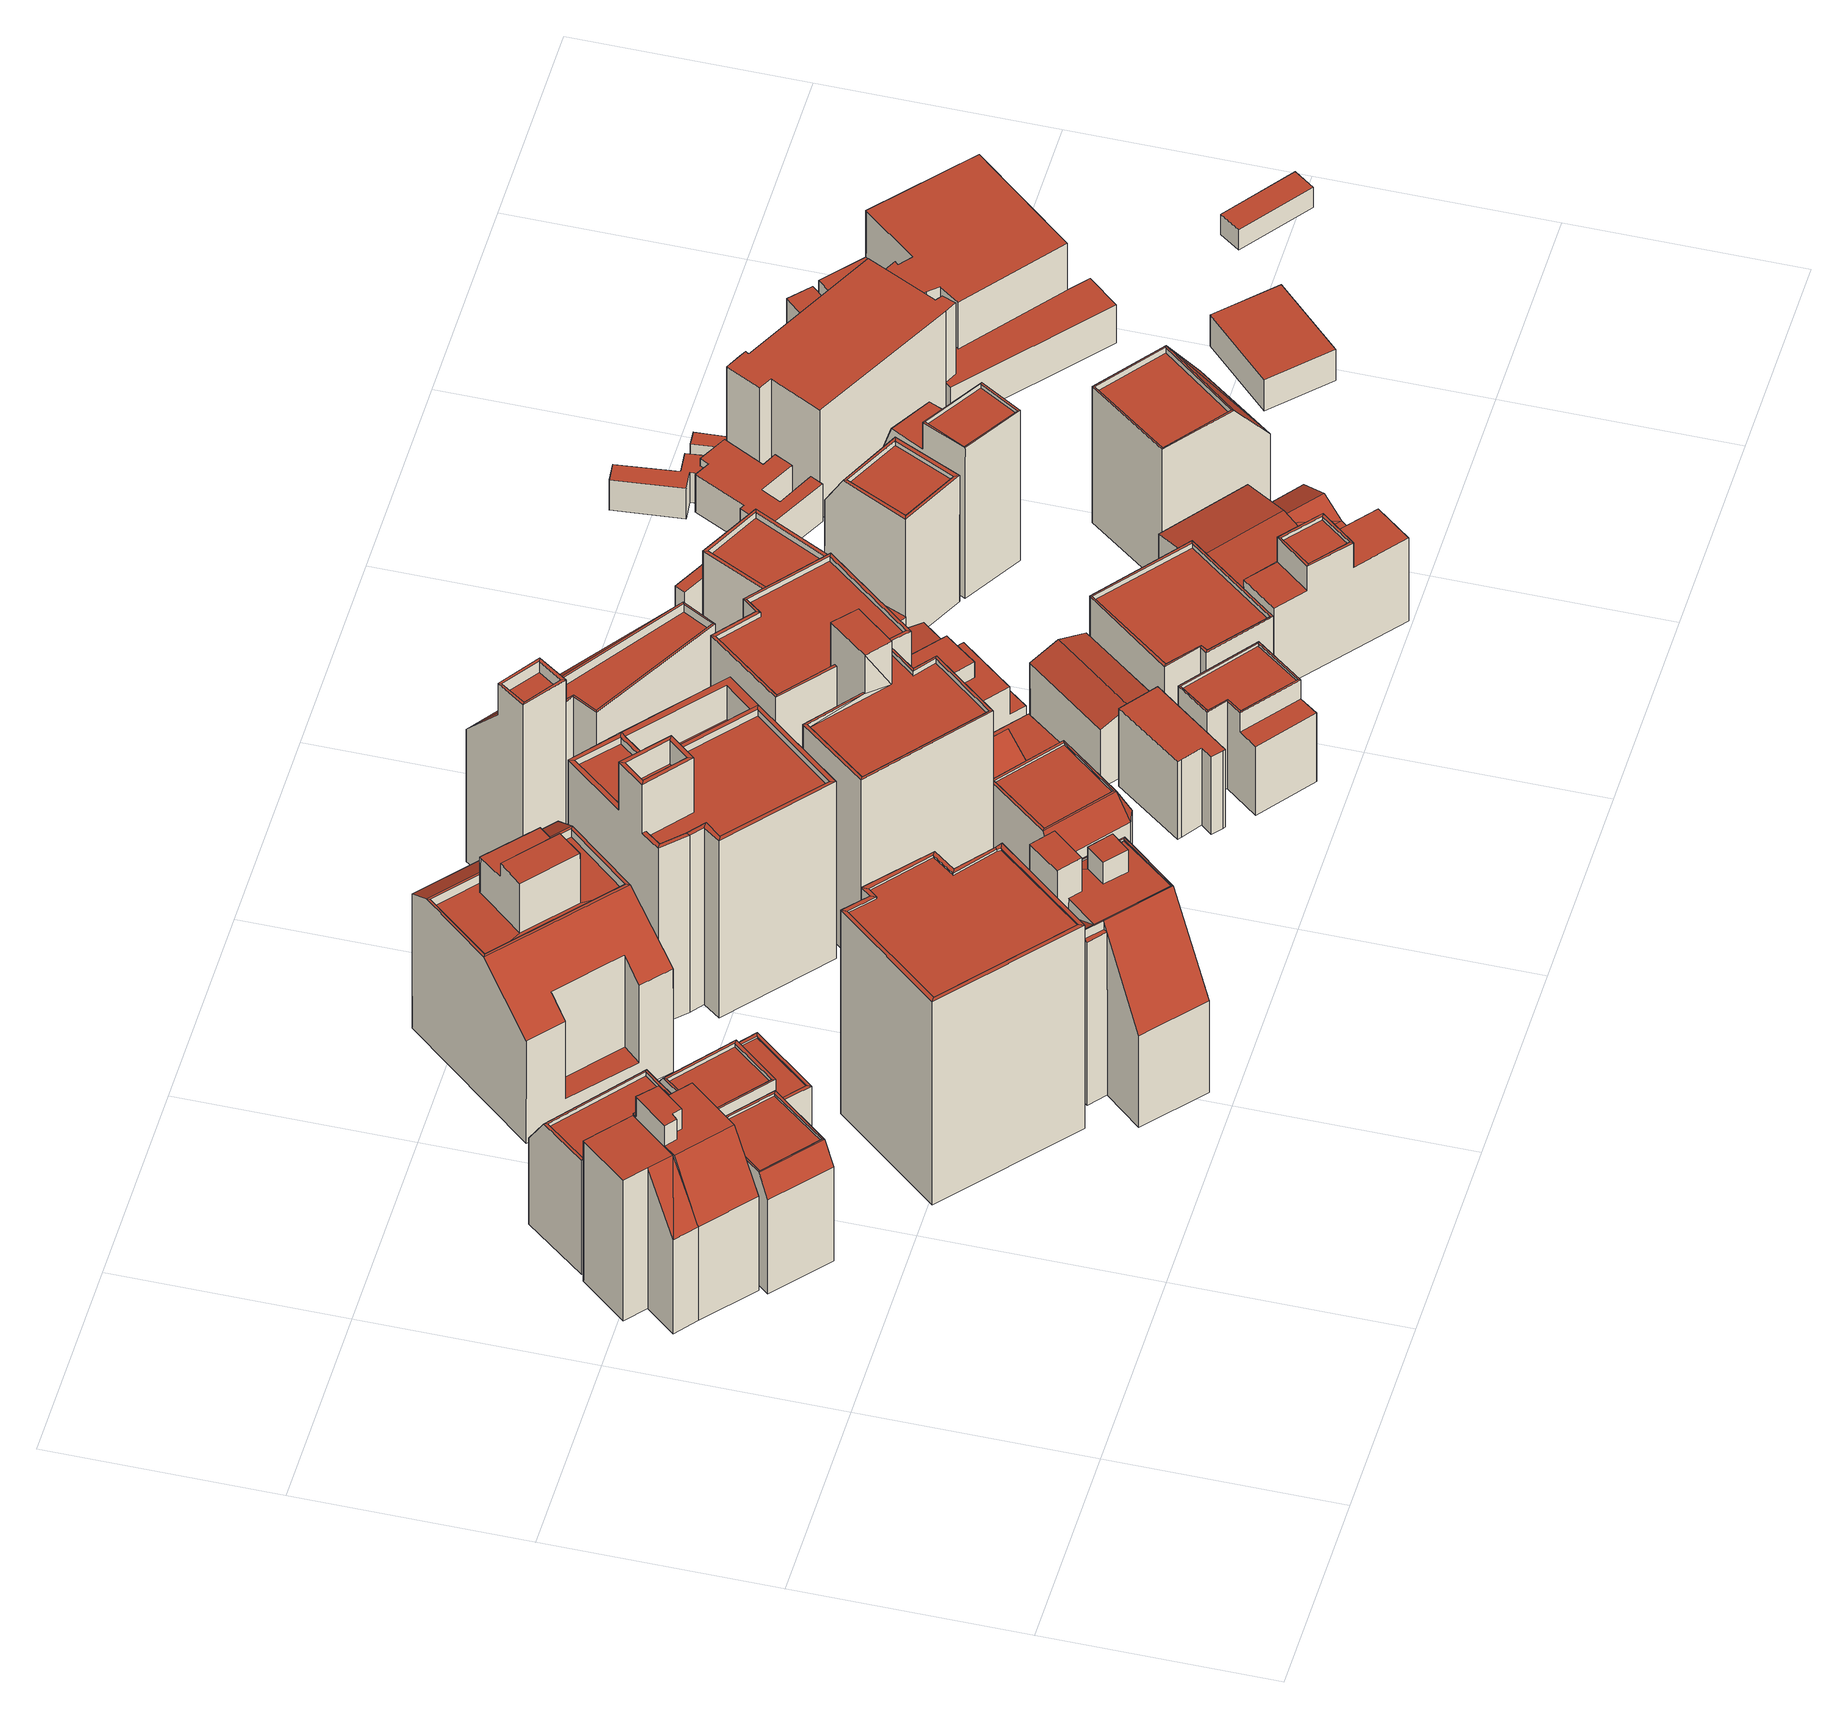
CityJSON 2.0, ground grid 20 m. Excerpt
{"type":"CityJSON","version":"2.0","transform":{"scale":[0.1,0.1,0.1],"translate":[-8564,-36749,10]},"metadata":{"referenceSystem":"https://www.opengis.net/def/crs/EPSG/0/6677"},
"CityObjects":{
"building1":{"type":"Building","attributes":{"class":3002,"usage":413,"measuredHeight":15,"storeysAboveGround":5,"storeysBelowGround":0,"prefecture":13,"city":13103,"footprintArea":49.93,"fireproofType":1001,"coverageRatio":80,"floorAreaRatio":400,"surveyYear":2021,"urbanPlanType":21,"areaClassificationType":22,"landUseType":211,"districts":"10","detailedUsage":"1230","floodRisk_description":10,"floodRisk_rank":1,"floodRisk_depth":0.01,"floodRisk_adminType":2,"floodRisk_scale":2,"meshCode":"53394509"},"geometry":[{"type":"Solid","lod":"2","boundaries":[[[[0,1,2,3,4,5,6]],[[7,8,9]],[[9,10,7]],[[11,12,13,14,15,16]],[[17,18,10,19]],[[20,21,22,23,24,25,26,27,18,17]],[[28,8,7,29,30]],[[20,3,2,30,29,21]],[[23,16,15,24]],[[24,15,14,25]],[[6,5,10,9]],[[5,4,19,10]],[[7,10,18]],[[31,8,28,1,0]],[[26,13,12,27]],[[6,9,8,31,0]],[[2,1,28,30]],[[22,11,16,23]],[[19,4,3,20,17]],[[29,7,18,27,12,11,22,21]],[[25,14,13,26]]]],"semantics":{"surfaces":[{"type":"GroundSurface"},{"type":"RoofSurface"},{"type":"WallSurface"}],"values":[[0,1,1,1,1,1,1,2,2,2,2,2,2,2,2,2,2,2,2,2,2]]}}]},
"building2":{"type":"Building","attributes":{"class":3002,"usage":413,"measuredHeight":11.6,"storeysAboveGround":4,"storeysBelowGround":0,"prefecture":13,"city":13103,"footprintArea":48.52,"fireproofType":1001,"coverageRatio":80,"floorAreaRatio":400,"surveyYear":2021,"urbanPlanType":21,"areaClassificationType":22,"landUseType":211,"districts":"10","detailedUsage":"1230","floodRisk_description":10,"floodRisk_rank":1,"floodRisk_depth":0.12,"floodRisk_adminType":2,"floodRisk_scale":2,"meshCode":"53394509"},"geometry":[{"type":"Solid","lod":"2","boundaries":[[[[32,33,34,35]],[[36,37,38,39]],[[40,41,42,43]],[[39,38,41,40]],[[44,45,46,47]],[[39,48,49,36]],[[43,42,37,36]],[[34,33,40,43]],[[42,47,46,37]],[[48,39,40,33,32]],[[32,35,49,48]],[[49,35,34,43,36]],[[41,44,47,42]],[[37,46,45,38]],[[38,45,44,41]]]],"semantics":{"surfaces":[{"type":"GroundSurface"},{"type":"RoofSurface"},{"type":"WallSurface"}],"values":[[0,1,1,1,1,1,1,2,2,2,2,2,2,2,2]]}}]},
"building3":{"type":"Building","attributes":{"class":3002,"usage":412,"measuredHeight":12.2,"storeysAboveGround":3,"storeysBelowGround":0,"prefecture":13,"city":13103,"footprintArea":68.42,"fireproofType":1001,"coverageRatio":80,"floorAreaRatio":400,"surveyYear":2021,"urbanPlanType":21,"areaClassificationType":22,"landUseType":211,"districts":"10","detailedUsage":"1320","floodRisk_description":10,"floodRisk_rank":1,"floodRisk_depth":0.01,"floodRisk_adminType":2,"floodRisk_scale":2,"meshCode":"53394509"},"geometry":[{"type":"Solid","lod":"2","boundaries":[[[[50,51,52,53]],[[54,55,56]],[[57,58,59,60]],[[56,60,54]],[[54,61,62,63]],[[60,59,61,54]],[[64,65,66,67]],[[63,62,58,57]],[[55,54,63,51,50]],[[50,53,56,55]],[[52,51,63,57]],[[56,53,52,57,60]],[[59,64,67,61]],[[62,66,65,58]],[[58,65,64,59]],[[61,67,66,62]]]],"semantics":{"surfaces":[{"type":"GroundSurface"},{"type":"RoofSurface"},{"type":"WallSurface"}],"values":[[0,1,1,1,1,1,1,1,2,2,2,2,2,2,2,2]]}}]},
"building4":{"type":"Building","attributes":{"class":3002,"usage":401,"measuredHeight":9.6,"storeysAboveGround":4,"storeysBelowGround":0,"prefecture":13,"city":13103,"footprintArea":93.81,"fireproofType":1001,"coverageRatio":80,"floorAreaRatio":400,"surveyYear":2021,"urbanPlanType":21,"areaClassificationType":22,"landUseType":212,"districts":"10","detailedUsage":"1210","floodRisk_description":10,"floodRisk_rank":1,"floodRisk_depth":0.12,"floodRisk_adminType":2,"floodRisk_scale":2,"meshCode":"53394509"},"geometry":[{"type":"Solid","lod":"2","boundaries":[[[[68,69,70,71,72,73]],[[74,75,76,77]],[[78,79,80,81]],[[74,77,82]],[[83,84,85,86]],[[87,88,75,74]],[[74,82,89]],[[74,89,90]],[[77,76,91,92]],[[82,93,94]],[[95,96,97,98]],[[93,99,78,81]],[[99,93,82,100]],[[82,94,89]],[[92,91,88,87]],[[93,101,94]],[[78,95,98,79]],[[101,93,81,71,70]],[[94,69,68,89]],[[97,100,77]],[[68,73,90,89]],[[77,92,80]],[[99,96,95,78]],[[100,97,96,99]],[[79,77,80]],[[79,98,97]],[[87,74,90,73,72]],[[88,84,83,75]],[[75,83,86,76]],[[91,85,84,88]],[[70,69,94,101]],[[76,86,85,91]],[[79,97,77]],[[100,82,77]],[[80,92,87,72,71,81]]]],"semantics":{"surfaces":[{"type":"GroundSurface"},{"type":"RoofSurface"},{"type":"WallSurface"}],"values":[[0,1,1,1,1,1,1,1,1,1,1,1,1,1,1,1,2,2,2,2,2,2,2,2,2,2,2,2,2,2,2,2,2,2,2]]}}]},
"building5":{"type":"Building","attributes":{"class":3002,"usage":412,"measuredHeight":22.1,"storeysAboveGround":4,"storeysBelowGround":0,"prefecture":13,"city":13103,"footprintArea":188.34,"fireproofType":1001,"coverageRatio":80,"floorAreaRatio":400,"surveyYear":2021,"urbanPlanType":21,"areaClassificationType":22,"landUseType":211,"districts":"10","detailedUsage":"1320","floodRisk_description":10,"floodRisk_rank":1,"floodRisk_depth":0.06,"floodRisk_adminType":2,"floodRisk_scale":2,"meshCode":"53394509"},"geometry":[{"type":"Solid","lod":"2","boundaries":[[[[102,103,104,105,106,107,108,109,110]],[[111,112,113,114,115,116,117,118,119]],[[120,121,122,123]],[[124,125,126,127]],[[128,129,121,120]],[[130,131,132,133]],[[127,126,132,131]],[[123,122,134,135]],[[124,135,134,125]],[[130,133,136,137]],[[137,136,129,128]],[[103,102,124,127]],[[133,115,114,136]],[[109,108,120,123]],[[104,103,127,131]],[[136,114,113,129]],[[108,107,128,120]],[[132,116,115,133]],[[126,117,116,132]],[[110,109,123,135]],[[125,118,117,126]],[[102,110,135,124]],[[121,112,111,122]],[[106,105,130,137]],[[122,111,119,134]],[[107,106,137,128]],[[129,113,112,121]],[[105,104,131,130]],[[134,119,118,125]]]],"semantics":{"surfaces":[{"type":"GroundSurface"},{"type":"RoofSurface"},{"type":"WallSurface"}],"values":[[0,1,1,1,1,1,1,1,1,1,1,2,2,2,2,2,2,2,2,2,2,2,2,2,2,2,2,2,2]]}}]},
"building6":{"type":"Building","attributes":{"class":3002,"usage":412,"measuredHeight":14.6,"storeysAboveGround":5,"storeysBelowGround":0,"prefecture":13,"city":13103,"footprintArea":214.93,"fireproofType":1001,"coverageRatio":80,"floorAreaRatio":400,"surveyYear":2021,"urbanPlanType":21,"areaClassificationType":22,"landUseType":211,"districts":"10","detailedUsage":"1320","floodRisk_description":10,"floodRisk_rank":1,"floodRisk_depth":0.02,"floodRisk_adminType":2,"floodRisk_scale":2,"meshCode":"53394509"},"geometry":[{"type":"Solid","lod":"2","boundaries":[[[[138,139,140,141]],[[142,143,144,145]],[[146,147,148,149]],[[150,151,152,153,154,155,156,157]],[[158,159,160,161]],[[162,163,159,158]],[[164,165,163,162]],[[156,155,152,151]],[[166,167,168,164,162,169,170,171]],[[158,161,172,173]],[[174,175,176,177]],[[161,160,165,164]],[[143,142,154,153]],[[172,161,164,168,139,138]],[[160,157,156,165]],[[154,142,145,177,176,155]],[[147,171,170,148]],[[169,162,158,173,141,140]],[[176,175,152,155]],[[146,149,167,166]],[[163,151,150,159]],[[138,141,173,172]],[[153,152,175,174,144,143]],[[139,168,167,149,148,170,169,140]],[[146,166,171,147]],[[165,156,151,163]],[[159,150,157,160]],[[144,174,177,145]]]],"semantics":{"surfaces":[{"type":"GroundSurface"},{"type":"RoofSurface"},{"type":"WallSurface"}],"values":[[0,1,1,1,1,1,1,1,1,1,1,1,2,2,2,2,2,2,2,2,2,2,2,2,2,2,2,2]]}}]},
"building7":{"type":"Building","attributes":{"class":3002,"usage":401,"measuredHeight":15.3,"storeysAboveGround":6,"storeysBelowGround":0,"prefecture":13,"city":13103,"footprintArea":135.52,"fireproofType":1001,"coverageRatio":80,"floorAreaRatio":400,"surveyYear":2021,"urbanPlanType":21,"areaClassificationType":22,"landUseType":212,"districts":"10","detailedUsage":"1210","floodRisk_description":10,"floodRisk_rank":1,"floodRisk_depth":0.01,"floodRisk_adminType":2,"floodRisk_scale":2,"meshCode":"53394509"},"geometry":[{"type":"Solid","lod":"2","boundaries":[[[[178,179,180,181,182,183]],[[184,185,186,187,188,189,190,191,192,193,194]],[[195,196,197,198]],[[199,200,201,202]],[[203,204,205,206]],[[204,203,207,208]],[[209,210,211]],[[209,211,212]],[[213,214,215,216]],[[217,218,219,220,200,199]],[[185,190,189,186]],[[212,204,208,209]],[[221,222,193,223]],[[224,225,226,227]],[[203,199,202,207]],[[186,189,227,226]],[[188,187,225,224]],[[178,183,217,199,203,206]],[[179,178,206,205]],[[193,192,223]],[[202,201,190,185]],[[181,180,197,196]],[[195,198,204,212]],[[200,220,214,213,191,190,201]],[[189,188,224,227]],[[180,179,205,204,198,197]],[[208,207,184,194]],[[220,219,215,214]],[[207,202,185,184]],[[209,208,194,193,222]],[[219,218,182,181,196,195,212,211,216,215]],[[213,216,211,210,221,223,192,191]],[[187,186,226,225]],[[210,209,222,221]],[[183,182,218,217]]]],"semantics":{"surfaces":[{"type":"GroundSurface"},{"type":"RoofSurface"},{"type":"WallSurface"}],"values":[[0,1,1,1,1,1,1,1,1,1,1,1,1,1,1,2,2,2,2,2,2,2,2,2,2,2,2,2,2,2,2,2,2,2,2]]}}]},
"building8":{"type":"Building","attributes":{"class":3002,"usage":401,"measuredHeight":18.7,"storeysAboveGround":5,"storeysBelowGround":0,"prefecture":13,"city":13103,"footprintArea":222.18,"fireproofType":1001,"coverageRatio":80,"floorAreaRatio":400,"surveyYear":2021,"urbanPlanType":21,"areaClassificationType":22,"landUseType":212,"districts":"10","detailedUsage":"1210","floodRisk_description":10,"floodRisk_rank":1,"floodRisk_depth":0.02,"floodRisk_adminType":2,"floodRisk_scale":2,"meshCode":"53394509"},"geometry":[{"type":"Solid","lod":"2","boundaries":[[[[228,229,230,231,232,233,234]],[[235,236,237,238]],[[239,240,241,242]],[[243,244,236,235]],[[245,246,247,248,249]],[[250,251,252,253]],[[254,246,245,255,256,257]],[[258,259,260,261]],[[238,237,262,263]],[[239,242,251,250]],[[257,264,265,266]],[[263,262,244,243]],[[267,268,269,270,271,272,273,274,275,276,277,278,279]],[[252,280,281,253]],[[282,283,247,246]],[[283,282,284,285]],[[286,287,288,289]],[[266,265,241,240]],[[264,257,256,249,248]],[[257,266,233,232,254]],[[285,272,271,283]],[[232,231,282,246,254]],[[244,288,287,236]],[[284,282,231,230,253,281,235,238]],[[274,243,235,281,280,275]],[[236,287,286,237]],[[230,229,250,253]],[[274,273,263,243]],[[283,271,270,247]],[[249,258,261,245]],[[248,269,268,264]],[[252,276,275,280]],[[251,277,276,252]],[[242,278,277,251]],[[262,289,288,244]],[[245,261,260,255]],[[265,267,279,241]],[[237,286,289,262]],[[234,233,266,240]],[[241,279,278,242]],[[264,268,267,265]],[[228,234,240,239]],[[255,260,259,256]],[[247,270,269,248]],[[256,259,258,249]],[[229,228,239,250]],[[238,263,273,272,285,284]]]],"semantics":{"surfaces":[{"type":"GroundSurface"},{"type":"RoofSurface"},{"type":"WallSurface"}],"values":[[0,1,1,1,1,1,1,1,1,1,1,1,1,1,1,1,1,1,1,2,2,2,2,2,2,2,2,2,2,2,2,2,2,2,2,2,2,2,2,2,2,2,2,2,2,2,2]]}}]},
"building9":{"type":"Building","attributes":{"class":9999,"usage":461,"measuredHeight":-9999,"storeysAboveGround":9999,"storeysBelowGround":9999,"prefecture":13,"city":13103,"footprintArea":-9999,"fireproofType":1011,"coverageRatio":80,"floorAreaRatio":400,"surveyYear":1,"urbanPlanType":21,"areaClassificationType":22,"landUseType":212,"districts":"10","detailedUsage":"0","floodRisk_description":10,"floodRisk_rank":1,"floodRisk_depth":0.05,"floodRisk_adminType":2,"floodRisk_scale":2,"meshCode":"53394509"},"geometry":[{"type":"Solid","lod":"2","boundaries":[[[[290,291,292,293]],[[294,295,296,297]],[[292,291,294,297]],[[291,290,295,294]],[[290,293,296,295]],[[293,292,297,296]]]],"semantics":{"surfaces":[{"type":"GroundSurface"},{"type":"RoofSurface"},{"type":"WallSurface"}],"values":[[0,1,2,2,2,2]]}}]},
"building10":{"type":"Building","attributes":{"class":3001,"usage":402,"measuredHeight":9.2,"storeysAboveGround":2,"storeysBelowGround":0,"prefecture":13,"city":13103,"footprintArea":68.71,"fireproofType":1001,"coverageRatio":80,"floorAreaRatio":400,"surveyYear":2021,"urbanPlanType":21,"areaClassificationType":22,"landUseType":212,"districts":"10","detailedUsage":"1221","floodRisk_description":10,"floodRisk_rank":1,"floodRisk_depth":0.08,"floodRisk_adminType":2,"floodRisk_scale":2,"meshCode":"53394509"},"geometry":[{"type":"Solid","lod":"2","boundaries":[[[[298,299,300,301,302]],[[303,304,305,306]],[[307,308,309]],[[310,311,307,309]],[[307,312,313,314]],[[314,313,315,316]],[[311,317,312,307]],[[316,315,317,311]],[[307,314,318,308]],[[298,302,309,308]],[[318,314,316,300,299]],[[299,298,308,318]],[[317,306,305,312]],[[302,301,310,309]],[[312,305,304,313]],[[313,304,303,315]],[[315,303,306,317]],[[316,311,310,301,300]]]],"semantics":{"surfaces":[{"type":"GroundSurface"},{"type":"RoofSurface"},{"type":"WallSurface"}],"values":[[0,1,1,1,1,1,1,1,1,2,2,2,2,2,2,2,2,2]]}}]},
"building11":{"type":"Building","attributes":{"class":3002,"usage":401,"measuredHeight":19.9,"storeysAboveGround":7,"storeysBelowGround":0,"prefecture":13,"city":13103,"footprintArea":265.33,"fireproofType":1001,"coverageRatio":80,"floorAreaRatio":400,"surveyYear":2021,"urbanPlanType":21,"areaClassificationType":22,"landUseType":212,"districts":"10","detailedUsage":"1210","floodRisk_description":10,"floodRisk_rank":1,"floodRisk_depth":0.11,"floodRisk_adminType":2,"floodRisk_scale":2,"meshCode":"53394509"},"geometry":[{"type":"Solid","lod":"2","boundaries":[[[[319,320,321,322,323,324,325,326,327,328]],[[329,330,331,332]],[[333,334,335,336]],[[337,338,339,340,341,342,343,344,345,346,347,348,349,350,351,352]],[[353,354,355,356]],[[329,357,358,330]],[[359,360,361,362]],[[363,364,365,366]],[[367,368,369,370]],[[371,366,365,372]],[[356,355,373,374]],[[373,375,376,374]],[[364,363,377,378]],[[379,380,354,353]],[[332,331,380,379]],[[362,361,358,357]],[[371,372,360,359]],[[351,350,336,335]],[[351,335,334]],[[328,327,374,376]],[[354,338,337,355]],[[375,351,334]],[[380,339,338,354]],[[330,341,340,331]],[[360,344,343,361]],[[331,340,339,380]],[[324,323,359,362]],[[326,325,353,356]],[[365,346,345,372]],[[378,348,347,364]],[[333,349,348,378,377,319,328,376,375,334]],[[361,343,342,358]],[[368,332,379,369]],[[372,345,344,360]],[[364,347,346,365]],[[324,362,357,370,369,379,353,325]],[[321,320,363,366]],[[320,319,377,363]],[[323,322,371,359]],[[350,349,333,336]],[[358,342,341,330]],[[322,321,366,371]],[[375,352,351]],[[327,326,356,374]],[[370,357,329,367]],[[355,337,352,373]],[[367,329,332,368]],[[375,373,352]]]],"semantics":{"surfaces":[{"type":"GroundSurface"},{"type":"RoofSurface"},{"type":"WallSurface"}],"values":[[0,1,1,1,1,1,1,1,1,1,1,1,1,1,1,1,1,2,2,2,2,2,2,2,2,2,2,2,2,2,2,2,2,2,2,2,2,2,2,2,2,2,2,2,2,2,2,2]]}}]},
"building12":{"type":"Building","attributes":{"class":3002,"usage":401,"measuredHeight":17.4,"storeysAboveGround":6,"storeysBelowGround":0,"prefecture":13,"city":13103,"footprintArea":159.12,"fireproofType":1001,"coverageRatio":80,"floorAreaRatio":400,"surveyYear":2021,"urbanPlanType":21,"areaClassificationType":22,"landUseType":212,"districts":"10","detailedUsage":"1210","floodRisk_description":10,"floodRisk_rank":1,"floodRisk_depth":0.05,"floodRisk_adminType":2,"floodRisk_scale":2,"meshCode":"53394509"},"geometry":[{"type":"Solid","lod":"2","boundaries":[[[[381,382,383,384,385,386,387]],[[388,389,390,391]],[[392,393,394,395]],[[396,397,398,399]],[[400,401,388]],[[402,403,404,405]],[[389,388,406,407]],[[401,406,388]],[[391,390,404,403]],[[400,408,401]],[[395,394,409,410]],[[411,412,413,414,415,416]],[[410,409,417,418]],[[419,420,402,405]],[[418,417,393,392]],[[400,388,421]],[[405,415,414,419]],[[390,411,416,404]],[[389,412,411,390]],[[393,398,397,394]],[[384,383,402,420]],[[419,414,413,407,406,401,418,392,420]],[[407,413,412,389]],[[395,385,384,420,392]],[[409,396,399,417]],[[394,397,396,409]],[[383,382,403,402]],[[404,416,415,405]],[[421,388,391,381,387]],[[417,399,398,393]],[[410,418,401,408]],[[385,395,410,408,400,386]],[[387,386,400,421]],[[382,381,391,403]]]],"semantics":{"surfaces":[{"type":"GroundSurface"},{"type":"RoofSurface"},{"type":"WallSurface"}],"values":[[0,1,1,1,1,1,1,1,1,1,1,1,1,1,1,1,2,2,2,2,2,2,2,2,2,2,2,2,2,2,2,2,2,2]]}}]},
"building13":{"type":"Building","attributes":{"class":3001,"usage":411,"measuredHeight":6.7,"storeysAboveGround":2,"storeysBelowGround":0,"prefecture":13,"city":13103,"footprintArea":40.2,"fireproofType":1002,"coverageRatio":80,"floorAreaRatio":400,"surveyYear":2021,"urbanPlanType":21,"areaClassificationType":22,"landUseType":211,"districts":"10","detailedUsage":"1310","floodRisk_description":10,"floodRisk_rank":1,"floodRisk_depth":0.11,"floodRisk_adminType":2,"floodRisk_scale":2,"meshCode":"53394509"},"geometry":[{"type":"Solid","lod":"2","boundaries":[[[[422,423,424,425]],[[426,427,428,429,430]],[[426,431,432]],[[433,434,435,436,437,438]],[[432,427,426]],[[423,438,437,429,428,424]],[[428,427,432,425,424]],[[430,436,435,426]],[[423,422,433,438]],[[435,434,431,426]],[[436,430,429,437]],[[422,425,432,431,434,433]]]],"semantics":{"surfaces":[{"type":"GroundSurface"},{"type":"RoofSurface"},{"type":"WallSurface"}],"values":[[0,1,1,1,1,2,2,2,2,2,2,2]]}}]},
"building14":{"type":"Building","attributes":{"class":9999,"usage":461,"measuredHeight":8.1,"storeysAboveGround":9999,"storeysBelowGround":9999,"prefecture":13,"city":13103,"footprintArea":-9999,"fireproofType":1011,"coverageRatio":80,"floorAreaRatio":400,"surveyYear":1,"urbanPlanType":21,"areaClassificationType":22,"landUseType":211,"districts":"10","detailedUsage":"0","floodRisk_description":10,"floodRisk_rank":1,"floodRisk_depth":0.08,"floodRisk_adminType":2,"floodRisk_scale":2,"meshCode":"53394509"},"geometry":[{"type":"Solid","lod":"2","boundaries":[[[[439,440,441,442,443,444,445,446]],[[447,448,449,450,451,452,453,454]],[[439,446,448,447]],[[441,440,454,453]],[[445,444,450,449]],[[444,443,451,450]],[[440,439,447,454]],[[442,441,453,452]],[[443,442,452,451]],[[446,445,449,448]]]],"semantics":{"surfaces":[{"type":"GroundSurface"},{"type":"RoofSurface"},{"type":"WallSurface"}],"values":[[0,1,2,2,2,2,2,2,2,2]]}}]},
"building15":{"type":"Building","attributes":{"class":3002,"usage":411,"measuredHeight":9.2,"storeysAboveGround":3,"storeysBelowGround":0,"prefecture":13,"city":13103,"footprintArea":57.73,"fireproofType":1001,"coverageRatio":80,"floorAreaRatio":400,"surveyYear":2021,"urbanPlanType":21,"areaClassificationType":22,"landUseType":211,"districts":"10","detailedUsage":"1310","floodRisk_description":10,"floodRisk_rank":1,"floodRisk_depth":0.02,"floodRisk_adminType":2,"floodRisk_scale":2,"meshCode":"53394509"},"geometry":[{"type":"Solid","lod":"2","boundaries":[[[[455,456,457,458,459,460]],[[461,462,463,464]],[[465,466,467,468,469,470]],[[471,472,473,474]],[[471,474,475,476]],[[476,475,477,478]],[[478,477,479,480]],[[481,482,473,472]],[[480,479,482,481]],[[479,465,470,482]],[[473,469,468,474]],[[460,459,478,480]],[[460,480,481,464,463,455]],[[458,457,471,476]],[[464,481,472,461]],[[471,457,456,462,461,472]],[[477,466,465,479]],[[456,455,463,462]],[[474,468,467,475]],[[459,458,476,478]],[[482,470,469,473]],[[475,467,466,477]]]],"semantics":{"surfaces":[{"type":"GroundSurface"},{"type":"RoofSurface"},{"type":"WallSurface"}],"values":[[0,1,1,1,1,1,1,1,1,2,2,2,2,2,2,2,2,2,2,2,2,2]]}}]},
"building16":{"type":"Building","attributes":{"class":3002,"usage":412,"measuredHeight":9.5,"storeysAboveGround":4,"storeysBelowGround":0,"prefecture":13,"city":13103,"footprintArea":48.53,"fireproofType":1001,"coverageRatio":80,"floorAreaRatio":400,"surveyYear":2021,"urbanPlanType":21,"areaClassificationType":22,"landUseType":211,"districts":"10","detailedUsage":"1320","floodRisk_description":10,"floodRisk_rank":1,"floodRisk_depth":0.11,"floodRisk_adminType":2,"floodRisk_scale":2,"meshCode":"53394509"},"geometry":[{"type":"Solid","lod":"2","boundaries":[[[[483,484,485,486]],[[487,488,489,490,491,492]],[[493,494,495,496,497,498]],[[499,500,501,502]],[[484,483,494,493]],[[498,497,490,489]],[[502,501,485,484,493,498,489,488]],[[497,496,491,490]],[[496,495,492,491]],[[486,500,499,487,492,495,494,483]],[[502,488,487,499]],[[486,485,501,500]]]],"semantics":{"surfaces":[{"type":"GroundSurface"},{"type":"RoofSurface"},{"type":"WallSurface"}],"values":[[0,1,1,1,2,2,2,2,2,2,2,2]]}}]},
"building17":{"type":"Building","attributes":{"class":3001,"usage":411,"measuredHeight":6.6,"storeysAboveGround":2,"storeysBelowGround":0,"prefecture":13,"city":13103,"footprintArea":50.24,"fireproofType":1003,"coverageRatio":80,"floorAreaRatio":400,"surveyYear":2021,"urbanPlanType":21,"areaClassificationType":22,"landUseType":211,"districts":"10","detailedUsage":"1310","floodRisk_description":10,"floodRisk_rank":1,"floodRisk_depth":0.08,"floodRisk_adminType":2,"floodRisk_scale":2,"meshCode":"53394509"},"geometry":[{"type":"Solid","lod":"2","boundaries":[[[[503,504,505,506]],[[507,508,509,510]],[[511,512,510,509]],[[509,508,506,505,511]],[[510,512,504,503,507]],[[503,506,508,507]],[[505,504,512,511]]]],"semantics":{"surfaces":[{"type":"GroundSurface"},{"type":"RoofSurface"},{"type":"WallSurface"}],"values":[[0,1,1,2,2,2,2]]}}]},
"building18":{"type":"Building","attributes":{"class":3001,"usage":422,"measuredHeight":4.9,"storeysAboveGround":1,"storeysBelowGround":0,"prefecture":13,"city":13103,"footprintArea":47.37,"fireproofType":1003,"coverageRatio":80,"floorAreaRatio":400,"surveyYear":2021,"urbanPlanType":21,"areaClassificationType":22,"landUseType":214,"districts":"10","detailedUsage":"1121","floodRisk_description":10,"floodRisk_rank":1,"floodRisk_depth":0.07,"floodRisk_adminType":2,"floodRisk_scale":2,"meshCode":"53394509"},"geometry":[{"type":"Solid","lod":"2","boundaries":[[[[513,514,515,516]],[[517,518,519,520]],[[521,522,520,519]],[[515,514,522,521]],[[519,518,516,515,521]],[[513,516,518,517]],[[520,522,514,513,517]]]],"semantics":{"surfaces":[{"type":"GroundSurface"},{"type":"RoofSurface"},{"type":"WallSurface"}],"values":[[0,1,1,2,2,2,2]]}}]},
"building19":{"type":"Building","attributes":{"class":3002,"usage":411,"measuredHeight":9.7,"storeysAboveGround":3,"storeysBelowGround":0,"prefecture":13,"city":13103,"footprintArea":101.36,"fireproofType":1001,"coverageRatio":80,"floorAreaRatio":400,"surveyYear":2021,"urbanPlanType":21,"areaClassificationType":22,"landUseType":211,"districts":"10","detailedUsage":"1310","floodRisk_description":10,"floodRisk_rank":1,"floodRisk_depth":0.01,"floodRisk_adminType":2,"floodRisk_scale":2,"meshCode":"53394509"},"geometry":[{"type":"Solid","lod":"2","boundaries":[[[[523,524,525,526,527,528]],[[529,530,531,532,533,534]],[[535,536,537,538]],[[539,540,536,535]],[[541,542,543,544]],[[544,543,540,539]],[[538,537,545,546]],[[541,546,545,542]],[[542,532,531,543]],[[537,534,533,545]],[[540,530,529,536]],[[524,523,535,538]],[[523,528,539,535]],[[536,529,534,537]],[[525,524,538,546]],[[543,531,530,540]],[[528,527,544,539]],[[527,526,541,544]],[[545,533,532,542]],[[526,525,546,541]]]],"semantics":{"surfaces":[{"type":"GroundSurface"},{"type":"RoofSurface"},{"type":"WallSurface"}],"values":[[0,1,1,1,1,1,1,1,2,2,2,2,2,2,2,2,2,2,2,2]]}}]},
"building20":{"type":"Building","attributes":{"class":3002,"usage":412,"measuredHeight":14.5,"storeysAboveGround":5,"storeysBelowGround":0,"prefecture":13,"city":13103,"footprintArea":77,"fireproofType":1001,"coverageRatio":80,"floorAreaRatio":400,"surveyYear":2021,"urbanPlanType":21,"areaClassificationType":22,"landUseType":211,"districts":"10","detailedUsage":"1320","floodRisk_description":10,"floodRisk_rank":1,"floodRisk_depth":0.11,"floodRisk_adminType":2,"floodRisk_scale":2,"meshCode":"53394509"},"geometry":[{"type":"Solid","lod":"2","boundaries":[[[[547,548,549,550]],[[551,552,553,554]],[[555,556,557,558]],[[559,560,552,551]],[[554,553,561,562]],[[562,561,560,559]],[[552,555,558,553]],[[549,548,551,554]],[[553,558,557,561]],[[550,549,554,562]],[[561,557,556,560]],[[548,547,559,551]],[[547,550,562,559]],[[560,556,555,552]]]],"semantics":{"surfaces":[{"type":"GroundSurface"},{"type":"RoofSurface"},{"type":"WallSurface"}],"values":[[0,1,1,1,1,1,2,2,2,2,2,2,2,2]]}}]},
"building21":{"type":"Building","attributes":{"class":3001,"usage":411,"measuredHeight":8.7,"storeysAboveGround":3,"storeysBelowGround":0,"prefecture":13,"city":13103,"footprintArea":51.86,"fireproofType":1001,"coverageRatio":80,"floorAreaRatio":400,"surveyYear":2021,"urbanPlanType":21,"areaClassificationType":22,"landUseType":211,"districts":"10","detailedUsage":"1310","floodRisk_description":10,"floodRisk_rank":1,"floodRisk_depth":0.02,"floodRisk_adminType":2,"floodRisk_scale":2,"meshCode":"53394509"},"geometry":[{"type":"Solid","lod":"2","boundaries":[[[[563,564,565,566]],[[567,568,569,570]],[[570,569,571,572]],[[573,574,575,576]],[[577,578,568,567]],[[572,571,578,577]],[[579,580,581,582]],[[583,584,585,586]],[[569,579,582,571]],[[564,563,574,573,577,567,585,584]],[[586,585,567,570]],[[578,581,580,568]],[[563,566,575,574]],[[573,576,572,577]],[[571,582,581,578]],[[566,565,583,586,570,572,576,575]],[[568,580,579,569]],[[565,564,584,583]]]],"semantics":{"surfaces":[{"type":"GroundSurface"},{"type":"RoofSurface"},{"type":"WallSurface"}],"values":[[0,1,1,1,1,1,1,1,2,2,2,2,2,2,2,2,2,2]]}}]},
"building22":{"type":"Building","attributes":{"class":3001,"usage":431,"measuredHeight":3.4,"storeysAboveGround":2,"storeysBelowGround":0,"prefecture":13,"city":13103,"footprintArea":45.2,"fireproofType":1003,"coverageRatio":80,"floorAreaRatio":400,"surveyYear":2021,"urbanPlanType":21,"areaClassificationType":22,"landUseType":216,"districts":"10","detailedUsage":"1432","floodRisk_description":10,"floodRisk_rank":2,"floodRisk_depth":0.85,"floodRisk_adminType":2,"floodRisk_scale":2,"meshCode":"53394509"},"geometry":[{"type":"Solid","lod":"2","boundaries":[[[[587,588,589,590]],[[591,592,593,594]],[[589,588,591,594]],[[588,587,592,591]],[[590,589,594,593]],[[587,590,593,592]]]],"semantics":{"surfaces":[{"type":"GroundSurface"},{"type":"RoofSurface"},{"type":"WallSurface"}],"values":[[0,1,2,2,2,2]]}}]},
"building23":{"type":"Building","attributes":{"class":3002,"usage":413,"measuredHeight":13.1,"storeysAboveGround":4,"storeysBelowGround":0,"prefecture":13,"city":13103,"footprintArea":52.57,"fireproofType":1001,"coverageRatio":80,"floorAreaRatio":400,"surveyYear":2021,"urbanPlanType":21,"areaClassificationType":22,"landUseType":211,"districts":"10","detailedUsage":"1230","floodRisk_description":10,"floodRisk_rank":2,"floodRisk_depth":0.85,"floodRisk_adminType":2,"floodRisk_scale":2,"meshCode":"53394509"},"geometry":[{"type":"Solid","lod":"2","boundaries":[[[[595,596,597,598]],[[599,600,601,602]],[[603,604,605,606]],[[606,607,608,603]],[[602,601,604,603]],[[609,610,611,612]],[[606,605,600,599]],[[607,606,599,598,597]],[[600,611,610,601]],[[605,612,611,600]],[[595,598,599,602]],[[602,603,608,596,595]],[[597,596,608,607]],[[601,610,609,604]],[[604,609,612,605]]]],"semantics":{"surfaces":[{"type":"GroundSurface"},{"type":"RoofSurface"},{"type":"WallSurface"}],"values":[[0,1,1,1,1,1,1,2,2,2,2,2,2,2,2]]}}]},
"building24":{"type":"Building","attributes":{"class":3001,"usage":412,"measuredHeight":6.5,"storeysAboveGround":2,"storeysBelowGround":0,"prefecture":13,"city":13103,"footprintArea":122.93,"fireproofType":1003,"coverageRatio":80,"floorAreaRatio":400,"surveyYear":2021,"urbanPlanType":21,"areaClassificationType":22,"landUseType":211,"districts":"10","detailedUsage":"1320","floodRisk_description":10,"floodRisk_rank":1,"floodRisk_depth":0.01,"floodRisk_adminType":2,"floodRisk_scale":2,"meshCode":"53394509"},"geometry":[{"type":"Solid","lod":"2","boundaries":[[[[613,614,615,616,617,618]],[[619,620,621]],[[622,623,624,625]],[[626,627,625,624]],[[628,620,619,629]],[[630,631,621,632]],[[620,632,621]],[[617,629,619,621,631,618]],[[613,618,631,630]],[[623,614,613,630,632,620,628,626,624]],[[616,627,626,628,629,617]],[[625,627,616,615,622]],[[615,614,623,622]]]],"semantics":{"surfaces":[{"type":"GroundSurface"},{"type":"RoofSurface"},{"type":"WallSurface"}],"values":[[0,1,1,1,1,1,1,2,2,2,2,2,2]]}}]},
"building25":{"type":"Building","attributes":{"class":9999,"usage":401,"measuredHeight":13.2,"storeysAboveGround":5,"storeysBelowGround":0,"prefecture":13,"city":13103,"footprintArea":58.05,"fireproofType":1001,"coverageRatio":80,"floorAreaRatio":400,"surveyYear":2021,"urbanPlanType":21,"areaClassificationType":22,"landUseType":212,"districts":"10","detailedUsage":"1210","floodRisk_description":10,"floodRisk_rank":1,"floodRisk_depth":0.07,"floodRisk_adminType":2,"floodRisk_scale":2,"meshCode":"53394509"},"geometry":[{"type":"Solid","lod":"2","boundaries":[[[[633,634,635,636,637,638,639,640,641,642,643,644,645]],[[646,647,648,649]],[[650,651,652,653]],[[654,655,656,657]],[[658,659,660,661]],[[657,656,651,650]],[[662,663,664,665,666,667]],[[653,652,655,654]],[[667,668,669,662]],[[652,649,648,655]],[[655,648,647,656]],[[651,646,649,652]],[[643,642,666,665]],[[640,639,658,668]],[[639,638,659,658]],[[634,633,653,654]],[[650,645,644,664,663,657]],[[637,636,661,660]],[[641,640,668,667]],[[661,636,635,669]],[[669,668,658,661]],[[656,647,646,651]],[[663,662,669,635,634,654,657]],[[644,643,665,664]],[[633,645,650,653]],[[642,641,667,666]],[[638,637,660,659]]]],"semantics":{"surfaces":[{"type":"GroundSurface"},{"type":"RoofSurface"},{"type":"WallSurface"}],"values":[[0,1,1,1,1,1,1,1,1,2,2,2,2,2,2,2,2,2,2,2,2,2,2,2,2,2,2]]}}]},
"building26":{"type":"Building","attributes":{"class":9999,"usage":461,"measuredHeight":4.1,"storeysAboveGround":9999,"storeysBelowGround":9999,"prefecture":13,"city":13103,"footprintArea":-9999,"fireproofType":1011,"coverageRatio":80,"floorAreaRatio":700,"surveyYear":1,"urbanPlanType":21,"areaClassificationType":22,"landUseType":211,"districts":"10","detailedUsage":"0","floodRisk_description":10,"floodRisk_rank":2,"floodRisk_depth":0.85,"floodRisk_adminType":2,"floodRisk_scale":2,"meshCode":"53394509"},"geometry":[{"type":"Solid","lod":"2","boundaries":[[[[670,671,672,673,674,675,676,677,678,679,680,681,682,683,684,685,686,687,688,689,690,691,692,693,694]],[[695,696,697,698,699,700,701,702,703,704,705]],[[706,707,708,709,710,711,712,713,714,715,716,717,718,719,720,721]],[[681,680,712,711]],[[679,678,714,713]],[[690,689,697,696]],[[685,684,708,707]],[[670,694,703,702]],[[677,676,716,715]],[[682,681,711,710]],[[694,693,704,703]],[[684,683,709,708]],[[676,675,717,716]],[[683,682,710,709]],[[671,670,702,701]],[[718,674,673,699,698,719]],[[680,679,713,712]],[[691,690,696,695]],[[693,692,705,704]],[[675,674,718,717]],[[672,671,701,700]],[[686,685,707,706]],[[678,677,715,714]],[[673,672,700,699]],[[688,687,721,720]],[[687,686,706,721]],[[697,689,688,720,719,698]],[[692,691,695,705]]]],"semantics":{"surfaces":[{"type":"GroundSurface"},{"type":"RoofSurface"},{"type":"WallSurface"}],"values":[[0,1,1,2,2,2,2,2,2,2,2,2,2,2,2,2,2,2,2,2,2,2,2,2,2,2,2,2]]}}]},
"building27":{"type":"Building","attributes":{"class":3002,"usage":413,"measuredHeight":14.1,"storeysAboveGround":5,"storeysBelowGround":0,"prefecture":13,"city":13103,"footprintArea":87.03,"fireproofType":1001,"coverageRatio":80,"floorAreaRatio":400,"surveyYear":2021,"urbanPlanType":21,"areaClassificationType":22,"landUseType":211,"districts":"10","detailedUsage":"1230","floodRisk_description":10,"floodRisk_rank":1,"floodRisk_depth":0.01,"floodRisk_adminType":2,"floodRisk_scale":2,"meshCode":"53394509"},"geometry":[{"type":"Solid","lod":"2","boundaries":[[[[722,723,724,725]],[[726,727,728,729]],[[730,731,732,733]],[[730,733,734]],[[735,736,737,738]],[[729,728,731,730]],[[734,739,730]],[[733,732,727,726]],[[722,725,739,734]],[[724,723,726,729]],[[731,738,737,732]],[[728,735,738,731]],[[726,723,722,734,733]],[[727,736,735,728]],[[732,737,736,727]],[[729,730,739,725,724]]]],"semantics":{"surfaces":[{"type":"GroundSurface"},{"type":"RoofSurface"},{"type":"WallSurface"}],"values":[[0,1,1,1,1,1,1,1,2,2,2,2,2,2,2,2]]}}]},
"building28":{"type":"Building","attributes":{"class":9999,"usage":461,"measuredHeight":-9999,"storeysAboveGround":9999,"storeysBelowGround":9999,"prefecture":13,"city":13103,"footprintArea":-9999,"fireproofType":1011,"coverageRatio":80,"floorAreaRatio":700,"surveyYear":1,"urbanPlanType":21,"areaClassificationType":22,"landUseType":211,"districts":"10","detailedUsage":"0","floodRisk_description":10,"floodRisk_rank":2,"floodRisk_depth":0.85,"floodRisk_adminType":2,"floodRisk_scale":2,"meshCode":"53394509"},"geometry":[{"type":"Solid","lod":"2","boundaries":[[[[740,741,742,743]],[[744,745,746,747]],[[742,741,744,747]],[[740,743,746,745]],[[741,740,745,744]],[[743,742,747,746]]]],"semantics":{"surfaces":[{"type":"GroundSurface"},{"type":"RoofSurface"},{"type":"WallSurface"}],"values":[[0,1,2,2,2,2]]}}]},
"building29":{"type":"Building","attributes":{"class":9999,"usage":461,"measuredHeight":9.4,"storeysAboveGround":9999,"storeysBelowGround":9999,"prefecture":13,"city":13103,"footprintArea":-9999,"fireproofType":1011,"coverageRatio":80,"floorAreaRatio":700,"surveyYear":1,"urbanPlanType":21,"areaClassificationType":22,"landUseType":211,"districts":"10","detailedUsage":"0","floodRisk_description":10,"floodRisk_rank":2,"floodRisk_depth":0.74,"floodRisk_adminType":2,"floodRisk_scale":2,"meshCode":"53394509"},"geometry":[{"type":"Solid","lod":"2","boundaries":[[[[748,749,750,751,752,753,754,755,756,757,758,759,760,761,762,763,764,765,766,767,768,769,770,771]],[[772,773,774,775,776,777,778,779,780,781,782]],[[783,784,785,786,787,788,789,790,791,792,793,794,795,796,797,798,799,800,801,802,803]],[[804,805,806,807,808,809,810,811,812,813,814,815]],[[816,817,818,819,820,821,822,823,824,825,826,827]],[[753,797,796,754]],[[749,748,802,801]],[[795,794,828,829]],[[790,781,780,791]],[[771,770,783,803]],[[787,813,812,772,788]],[[761,760,823,822]],[[788,772,782,789]],[[829,828,756,755]],[[765,764,807,806]],[[767,804,815,785,768]],[[764,763,820,808,807]],[[750,749,801,800]],[[827,774,773,816]],[[767,766,805,804]],[[760,759,824,823]],[[826,775,774,827]],[[763,762,821,820]],[[762,761,822,821]],[[766,765,806,805]],[[748,771,803,802]],[[773,772,812,811,817,816]],[[792,779,778,758,757,793]],[[785,815,814,786]],[[817,811,810,818]],[[793,757,756,828,794]],[[786,814,813,787]],[[818,810,809,819]],[[829,755,754,796,795]],[[758,778,777,824,759]],[[791,780,779,792]],[[769,768,785,784]],[[789,782,781,790]],[[752,751,799,798]],[[770,769,784,783]],[[824,777,776,825]],[[825,776,775,826]],[[751,750,800,799]],[[753,752,798,797]],[[819,809,808,820]]]],"semantics":{"surfaces":[{"type":"GroundSurface"},{"type":"RoofSurface"},{"type":"WallSurface"}],"values":[[0,1,1,1,1,2,2,2,2,2,2,2,2,2,2,2,2,2,2,2,2,2,2,2,2,2,2,2,2,2,2,2,2,2,2,2,2,2,2,2,2,2,2,2,2]]}}]},
"building30":{"type":"Building","attributes":{"class":3002,"usage":411,"measuredHeight":4.2,"storeysAboveGround":2,"storeysBelowGround":0,"prefecture":13,"city":13103,"footprintArea":53.32,"fireproofType":1003,"coverageRatio":80,"floorAreaRatio":700,"surveyYear":2021,"urbanPlanType":21,"areaClassificationType":22,"landUseType":211,"districts":"10","detailedUsage":"1310","floodRisk_description":10,"floodRisk_rank":1,"floodRisk_depth":0.13,"floodRisk_adminType":2,"floodRisk_scale":2,"meshCode":"53394509"},"geometry":[{"type":"Solid","lod":"2","boundaries":[[[[830,831,832,833]],[[834,835,836,837]],[[831,830,835,834]],[[830,833,836,835]],[[833,832,837,836]],[[832,831,834,837]]]],"semantics":{"surfaces":[{"type":"GroundSurface"},{"type":"RoofSurface"},{"type":"WallSurface"}],"values":[[0,1,2,2,2,2]]}}]},
"building31":{"type":"Building","attributes":{"class":9999,"usage":461,"measuredHeight":-9999,"storeysAboveGround":9999,"storeysBelowGround":9999,"prefecture":13,"city":13103,"footprintArea":-9999,"fireproofType":1011,"coverageRatio":80,"floorAreaRatio":700,"surveyYear":1,"urbanPlanType":21,"areaClassificationType":22,"landUseType":211,"districts":"10","detailedUsage":"0","floodRisk_description":10,"floodRisk_rank":2,"floodRisk_depth":0.62,"floodRisk_adminType":2,"floodRisk_scale":2,"meshCode":"53394509"},"geometry":[{"type":"Solid","lod":"2","boundaries":[[[[838,839,840,841,842]],[[843,844,845,846,847]],[[840,839,847,846]],[[838,842,844,843]],[[839,838,843,847]],[[842,841,845,844]],[[841,840,846,845]]]],"semantics":{"surfaces":[{"type":"GroundSurface"},{"type":"RoofSurface"},{"type":"WallSurface"}],"values":[[0,1,2,2,2,2,2]]}}]},
"building32":{"type":"Building","attributes":{"class":9999,"usage":461,"measuredHeight":-9999,"storeysAboveGround":9999,"storeysBelowGround":9999,"prefecture":13,"city":13103,"footprintArea":-9999,"fireproofType":1011,"coverageRatio":80,"floorAreaRatio":700,"surveyYear":1,"urbanPlanType":21,"areaClassificationType":22,"landUseType":212,"districts":"10","detailedUsage":"0","floodRisk_description":10,"floodRisk_rank":1,"floodRisk_depth":0.04,"floodRisk_adminType":2,"floodRisk_scale":2,"meshCode":"53394509"},"geometry":[{"type":"Solid","lod":"2","boundaries":[[[[848,849,850,851]],[[852,853,854,855]],[[849,848,853,852]],[[850,849,852,855]],[[851,850,855,854]],[[848,851,854,853]]]],"semantics":{"surfaces":[{"type":"GroundSurface"},{"type":"RoofSurface"},{"type":"WallSurface"}],"values":[[0,1,2,2,2,2]]}}]}
},
"vertices":[
[27,370,48],[9,385,48],[43,426,48],[124,360,48],[68,292,48],[24,329,48],[5,344,48],[45,355,202],[27,370,202],[5,344,151],[24,329,151],[77,393,226],[52,363,226],[61,356,226],[66,361,226],[73,355,226],[93,379,226],[88,317,204],[44,353,204],[68,292,151],[124,360,204],[80,396,204],[77,393,204],[93,379,204],[73,355,204],[66,361,204],[61,356,204],[52,363,204],[9,385,202],[80,396,202],[43,426,202],[27,370,173],
[69,285,45],[118,345,45],[167,305,45],[117,245,45],[125,254,168],[125,256,168],[79,294,168],[77,294,168],[118,345,168],[119,342,168],[164,305,168],[167,305,168],[119,342,165],[79,294,165],[125,256,165],[164,305,165],[69,285,148],[117,245,148],
[170,420,48],[126,366,48],[50,429,48],[93,483,48],[159,406,173],[170,420,142],[93,483,142],[50,429,173],[53,429,173],[82,465,173],[81,468,173],[156,406,173],[126,369,173],[126,366,173],[82,465,169],[53,429,169],[126,369,169],[156,406,169],
[184,402,39],[193,412,39],[262,356,39],[203,285,39],[123,351,39],[172,411,39],[156,392,170],[156,389,170],[207,348,170],[211,348,170],[203,289,143],[179,309,143],[177,307,143],[203,285,143],[223,362,143],[156,389,166],[126,351,166],[176,310,166],[207,348,166],[123,351,170],[126,351,170],[184,402,133],[172,411,133],[176,310,170],[177,307,170],[249,341,143],[193,412,109],[203,289,141],[245,340,141],[221,360,141],[179,309,141],[245,340,143],[221,360,143],[262,356,109],
[312,267,28],[319,276,28],[372,231,28],[357,212,28],[388,187,28],[394,183,28],[323,98,28],[212,191,28],[291,285,28],[217,191,249],[323,103,249],[388,182,249],[386,185,249],[352,211,249],[367,231,249],[319,270,249],[312,262,249],[291,280,249],[323,98,251],[323,103,251],[217,191,251],[212,191,251],[312,267,251],[312,262,251],[319,270,251],[319,276,251],[394,183,251],[388,182,251],[357,212,251],[372,231,251],[367,231,251],[352,211,251],[291,280,251],[291,285,251],[386,185,251],[388,187,251],
[390,538,41],[289,419,41],[184,509,41],[284,627,41],[340,539,229],[297,576,229],[280,555,229],[323,519,229],[279,455,69],[225,500,69],[212,485,69],[265,440,69],[271,609,190],[224,553,190],[262,535,190],[297,576,190],[340,539,190],[306,498,190],[326,467,190],[374,523,190],[271,612,199],[271,609,199],[374,523,199],[377,523,199],[221,553,199],[224,553,199],[326,463,199],[326,467,199],[279,455,170],[265,440,154],[289,419,154],[184,509,154],[212,485,154],[225,500,170],[390,538,188],[284,627,188],[280,555,244],[262,535,244],[306,498,244],[323,519,244],
[391,16,23],[340,59,23],[368,92,23],[353,104,23],[433,200,23],[499,147,23],[421,54,210],[461,103,209],[442,107,210],[428,91,210],[410,106,210],[423,122,210],[415,141,210],[398,120,210],[388,128,210],[365,101,210],[371,96,210],[356,107,202],[353,104,202],[368,92,202],[370,95,202],[463,103,211],[416,142,211],[415,141,211],[461,103,211],[421,53,211],[370,95,211],[340,59,123],[391,16,123],[421,54,211],[371,96,211],[358,107,211],[380,135,192],[379,135,192],[356,107,211],[398,120,247],[421,148,247],[402,163,247],[379,135,247],[499,147,123],[433,200,123],[402,163,199],[421,148,199],[380,135,191],[358,107,210],[388,128,191],[410,106,234],[428,91,234],[442,107,234],[423,122,234],
[380,418,27],[369,427,27],[349,447,27],[425,539,27],[545,441,27],[455,332,27],[369,403,27],[362,463,274],[367,464,274],[382,482,274],[382,487,274],[380,418,221],[369,403,221],[374,404,221],[386,418,221],[401,432,274],[400,437,274],[461,503,221],[465,507,221],[459,506,221],[436,477,221],[441,478,221],[369,427,221],[371,430,221],[354,447,221],[349,447,221],[545,441,221],[535,441,221],[515,417,221],[521,412,221],[441,478,184],[515,417,184],[535,441,184],[461,503,184],[415,455,274],[420,455,274],[516,411,221],[454,337,221],[455,332,221],[454,337,214],[516,411,214],[436,477,214],[459,506,214],[426,534,214],[385,484,214],[420,455,214],[401,432,214],[365,461,214],[354,447,214],[371,430,214],[386,418,214],[374,404,214],[365,461,221],[362,463,221],[425,539,221],[426,534,221],[382,487,221],[385,484,221],[382,482,248],[367,464,248],[400,437,248],[415,455,248],
[489,518,35],[528,498,35],[521,485,35],[483,505,35],[528,498,61],[489,518,61],[483,505,61],[521,485,61],
[603,135,17],[543,182,17],[593,245,17],[661,193,17],[615,137,17],[593,242,109],[553,191,109],[606,150,109],[647,200,109],[606,147,111],[603,135,84],[615,137,84],[661,193,84],[650,201,111],[606,150,111],[553,191,111],[550,191,111],[593,242,111],[593,245,111],[647,200,111],[543,182,84],
[577,364,15],[532,401,15],[585,467,15],[619,440,15],[630,453,15],[696,400,15],[561,234,15],[462,314,15],[509,373,15],[555,337,15],[612,333,221],[612,336,221],[587,305,221],[590,306,221],[582,370,263],[554,335,263],[574,319,263],[602,353,263],[465,314,216],[560,237,216],[605,292,216],[587,305,216],[612,336,216],[629,322,216],[692,400,216],[630,450,216],[619,436,216],[585,463,216],[535,401,216],[579,366,216],[582,370,216],[602,353,216],[574,319,216],[510,370,216],[561,234,221],[560,237,221],[465,314,221],[462,314,221],[629,318,221],[629,322,221],[630,453,221],[630,450,221],[692,400,221],[696,400,221],[532,401,221],[535,401,221],[585,463,221],[585,467,221],[612,333,27],[590,306,27],[608,292,27],[629,318,27],[619,440,221],[619,436,221],[510,370,221],[509,373,221],[554,335,221],[555,337,221],[577,364,221],[579,366,221],[608,292,221],[605,292,221],
[602,468,17],[485,532,17],[497,554,17],[490,558,17],[455,583,17],[494,639,17],[640,535,17],[619,498,217],[617,497,217],[602,470,217],[602,468,217],[490,558,241],[489,562,241],[458,583,241],[455,583,241],[473,605,229],[458,583,229],[489,562,229],[504,583,229],[494,639,162],[508,584,206],[497,554,217],[485,532,217],[487,533,217],[499,554,217],[503,577,217],[502,575,217],[473,608,206],[473,605,241],[473,608,241],[602,470,208],[617,497,208],[502,575,208],[491,560,208],[499,554,208],[487,533,208],[504,583,241],[508,584,241],[491,560,217],[490,558,217],[640,535,162],
[694,241,17],[666,204,17],[598,257,17],[626,295,17],[636,258,111],[612,276,111],[598,257,92],[637,227,92],[651,246,111],[650,276,92],[626,295,92],[694,241,87],[650,276,87],[636,258,87],[652,246,87],[637,227,87],[666,204,87],
[678,98,17],[661,110,17],[658,112,17],[703,171,17],[734,148,17],[681,80,17],[679,81,17],[670,88,17],[678,98,102],[670,88,102],[679,81,102],[681,80,102],[734,148,102],[703,171,102],[658,112,102],[661,110,102],
[747,24,17],[699,60,17],[722,89,17],[706,101,17],[728,130,17],[791,82,17],[712,76,92],[699,60,92],[747,24,92],[759,40,92],[789,82,110],[728,128,110],[708,101,110],[724,89,110],[714,76,110],[759,42,110],[722,89,113],[712,76,113],[714,76,113],[724,89,113],[708,101,113],[706,101,113],[728,128,113],[728,130,113],[789,82,113],[791,82,113],[759,40,113],[759,42,113],
[636,293,17],[674,341,17],[736,292,17],[698,244,17],[686,254,121],[724,301,121],[711,311,121],[689,283,121],[670,298,121],[654,279,121],[674,341,138],[636,293,138],[654,279,138],[670,298,138],[689,283,138],[711,311,138],[686,254,91],[698,244,91],[736,292,91],[724,301,91],
[755,256,16],[798,222,16],[742,150,16],[698,184,16],[755,256,80],[698,184,80],[720,167,89],[777,239,89],[742,150,80],[798,222,80],
[721,405,17],[796,352,17],[748,292,17],[676,349,17],[721,405,60],[676,349,60],[710,322,73],[757,380,73],[748,292,60],[796,352,60],
[880,159,16],[816,77,16],[764,117,16],[769,123,16],[741,144,16],[801,220,16],[877,158,113],[801,218,113],[744,144,113],[771,123,113],[767,117,113],[815,79,113],[880,159,118],[877,158,118],[815,79,118],[816,77,118],[801,220,118],[801,218,118],[769,123,118],[771,123,118],[744,144,118],[741,144,118],[767,117,118],[764,117,118],
[684,431,17],[724,510,17],[779,482,17],[739,404,17],[724,510,168],[725,506,168],[775,481,168],[779,482,168],[725,506,162],[688,432,162],[737,407,162],[775,481,162],[684,431,168],[688,432,168],[737,407,168],[739,404,168],
[939,1,13],[838,82,13],[862,113,13],[964,32,13],[863,62,131],[866,62,131],[888,90,131],[888,93,131],[919,65,131],[922,65,131],[897,34,104],[939,1,104],[964,32,104],[922,65,104],[897,34,131],[897,37,131],[888,90,127],[866,62,127],[897,37,127],[919,65,127],[862,113,104],[838,82,104],[863,62,104],[888,93,104],
[849,455,15],[813,371,15],[768,390,15],[803,475,15],[813,371,45],[849,455,45],[803,475,45],[768,390,45],
[814,371,13],[851,446,13],[907,419,13],[871,343,13],[871,343,151],[869,347,151],[818,372,151],[814,371,151],[843,429,151],[844,426,151],[895,401,151],[899,402,151],[907,419,117],[851,446,117],[844,426,146],[818,372,146],[869,347,146],[895,401,146],
[940,78,13],[935,72,13],[865,124,13],[919,196,13],[1033,110,13],[982,47,13],[1016,89,56],[973,122,56],[1002,71,44],[865,124,78],[935,72,78],[962,107,85],[892,160,85],[989,143,78],[919,196,78],[989,143,44],[1033,110,44],[940,78,44],[982,47,44],[960,105,44],
[927,309,12],[876,340,12],[915,418,12],[922,414,12],[927,421,12],[949,408,12],[945,400,12],[955,395,12],[946,387,12],[940,374,12],[945,372,12],[935,355,12],[949,346,12],[947,346,173],[896,377,173],[877,341,173],[926,311,173],[949,346,177],[947,346,177],[926,311,177],[927,309,177],[876,340,177],[877,341,177],[896,377,177],[895,379,177],[945,400,94],[949,408,94],[927,421,94],[922,414,94],[910,408,148],[895,379,148],[935,355,148],[945,372,148],[940,374,148],[946,387,148],[955,395,114],[915,418,114],
[929,582,5],[949,584,5],[951,567,5],[944,566,5],[964,556,5],[945,520,5],[958,514,5],[950,498,5],[918,514,5],[909,497,5],[942,481,5],[936,470,5],[794,543,5],[799,552,5],[885,508,5],[894,525,5],[898,523,5],[921,568,5],[935,561,5],[937,565,5],[931,565,5],[930,575,5],[912,573,5],[906,633,5],[923,635,5],[930,575,38],[931,565,38],[937,565,38],[939,569,38],[944,566,38],[951,567,38],[949,584,38],[929,582,38],[923,635,38],[906,633,38],[912,573,38],[898,523,46],[894,525,46],[885,508,46],[799,552,46],[794,543,46],[936,470,46],[942,481,46],[909,497,46],[918,514,46],[950,498,46],[958,514,46],[945,520,46],[964,556,46],[939,569,46],[935,561,46],[921,568,46],
[1011,131,15],[926,195,15],[979,265,15],[1064,201,15],[926,195,164],[928,195,164],[979,263,164],[979,265,164],[1037,221,164],[1035,221,164],[982,154,164],[982,152,164],[1011,131,115],[979,263,158],[928,195,158],[982,154,158],[1035,221,158],[1064,201,115],
[979,585,3],[981,557,3],[969,556,3],[966,584,3],[981,557,32],[979,585,32],[966,584,32],[969,556,32],
[1040,538,4],[1042,543,4],[1098,514,4],[1095,509,4],[1123,495,4],[1142,484,4],[1129,495,4],[1134,501,4],[1130,505,4],[1151,530,4],[1267,432,4],[1190,341,4],[1207,327,4],[1184,300,4],[1064,401,4],[1068,406,4],[938,473,4],[962,518,4],[950,524,4],[966,555,4],[980,548,4],[986,560,4],[1021,542,4],[1024,546,4],[1109,479,97],[1089,440,97],[1111,433,97],[1119,424,97],[1106,406,97],[1190,341,97],[1267,432,97],[1185,501,97],[1145,453,97],[1134,462,97],[1137,465,97],[1021,542,46],[986,560,46],[980,548,46],[986,545,46],[984,542,46],[1109,479,46],[1137,465,46],[1134,462,46],[1145,453,46],[1185,501,46],[1151,530,46],[1130,506,46],[1135,502,46],[1129,495,46],[1142,484,46],[1123,495,46],[1095,509,46],[1098,514,46],[1042,543,46],[1040,538,46],[1024,546,46],[966,555,124],[950,524,124],[962,518,124],[938,473,124],[1068,406,124],[1079,401,124],[1084,413,124],[1078,417,124],[1109,479,124],[984,542,124],[986,545,124],[980,548,124],[1089,440,46],[1078,417,46],[1084,413,46],[1079,401,46],[1068,406,46],[1064,401,46],[1184,300,46],[1207,327,46],[1190,341,46],[1106,406,46],[1119,424,46],[1111,433,46],[1131,506,33],[1135,502,33],
[1192,227,12],[1238,182,12],[1180,123,12],[1134,168,12],[1238,182,46],[1192,227,46],[1134,168,46],[1180,123,46],
[1138,552,3],[1156,536,3],[1151,530,3],[1127,502,3],[1108,519,3],[1138,552,33],[1108,519,33],[1127,502,33],[1151,530,33],[1156,536,33],
[1298,232,13],[1311,250,13],[1371,206,13],[1358,188,13],[1311,250,35],[1298,232,35],[1358,188,35],[1371,206,35]
]}
